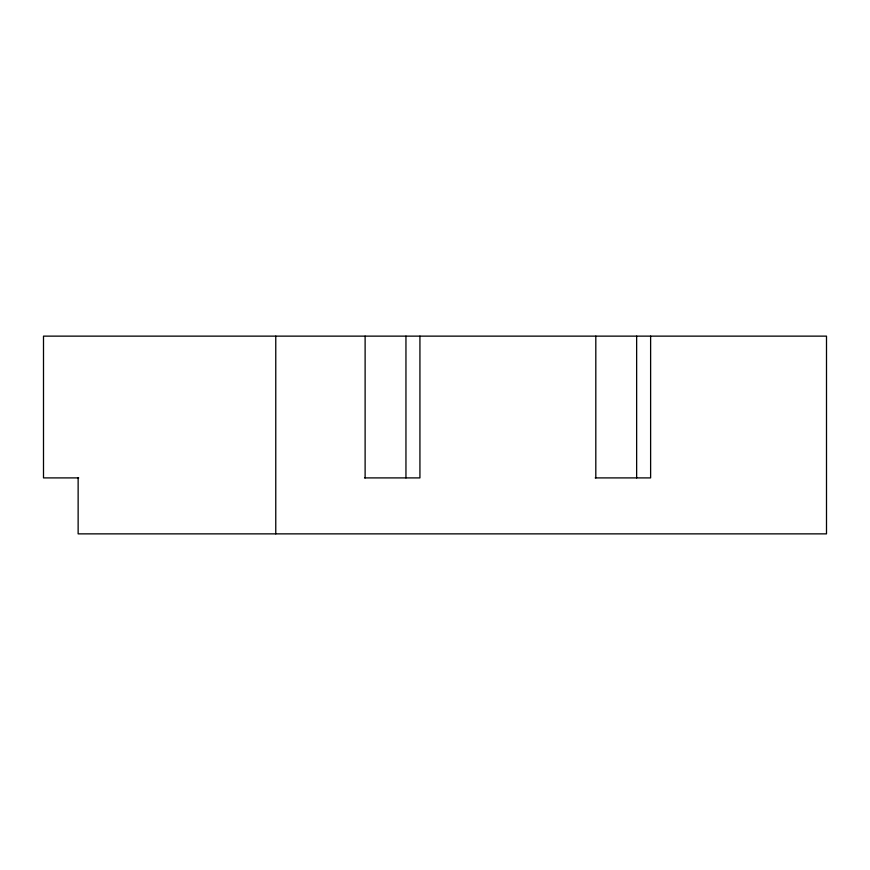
<?xml version="1.0" encoding="UTF-8"?>
<svg xmlns="http://www.w3.org/2000/svg" width="870" height="870" viewBox="0 0 870 870"><rect width="100%" height="100%" fill="white"/><g stroke="black" fill="none" stroke-linecap="round" stroke-linejoin="round"><path stroke-width="1.3" d="M78.702 477.902L43.5 477.902L43.5 336.135L826.5 336.135L826.5 533.865L78.137 533.865L78.137 477.902M364.519 477.902L419.927 477.902L419.927 336.135M595.211 477.902L650.619 477.902L650.619 336.135M636.644 336.135L636.644 477.902M595.809 336.135L595.809 477.902M405.953 336.135L405.953 477.902M365.117 336.135L365.117 477.902M275.768 336.135L275.768 533.865"/></g></svg>
